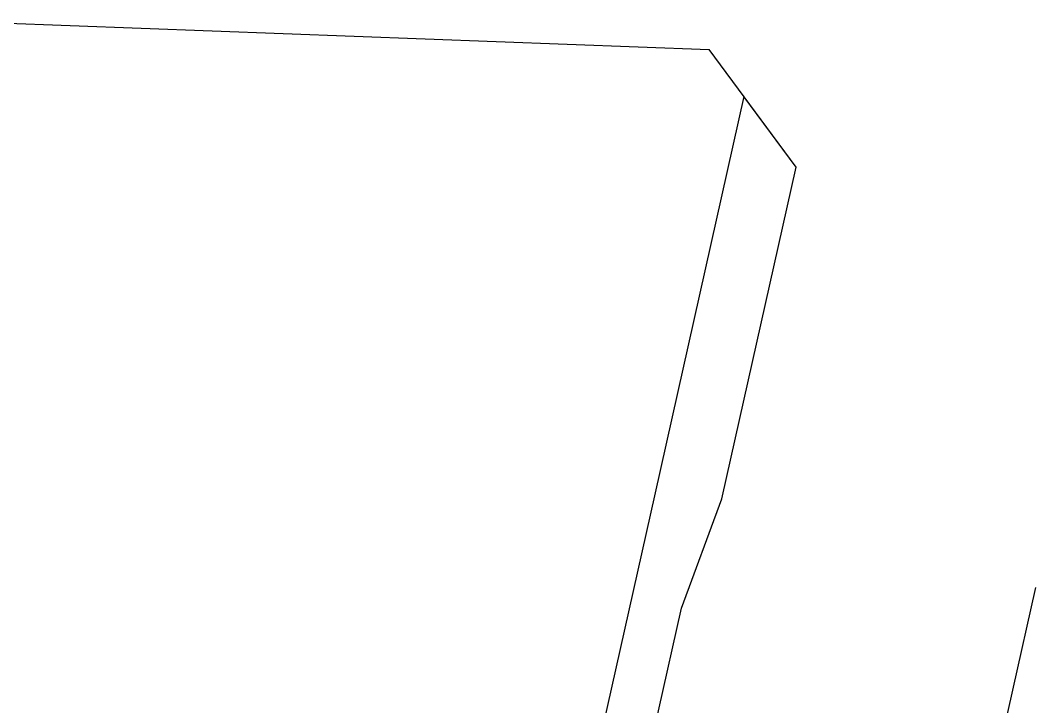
# Model space of a CAD drawing. Extents: x 0 to 558779, y 0 to 2762081.
# Drawn here: x 520459.3 to 520688.5, y 2757722.5 to 2757877.4 of the extents above; entities that cross this region are included whole.
import ezdxf

# ---------------------------------------------------------------- set-up
doc = ezdxf.new("R2010")
doc.units = 0
doc.header["$LTSCALE"] = 20
doc.layers.add('RD-红线', color=230, linetype='Continuous')
doc.layers.add('YD-G1', color=3, linetype='Continuous')

msp = doc.modelspace()

# ---------------------------------------------------------------- linework, layer by layer
at = {"layer": 'RD-红线'}
for points in [[(520438.427, 2757877.437), (520614.798, 2757870.866)], [(520634.471, 2757844.289), (520614.798, 2757870.866)], [(520617.692, 2757769.412), (520634.471, 2757844.289)], [(520608.575, 2757744.735), (520617.692, 2757769.412)], [(520672.966, 2757679.944), (520688.533, 2757749.413)], [(520593.008, 2757675.266), (520608.575, 2757744.735)]]:
    msp.add_lwpolyline(points, dxfattribs=at)
at = {"layer": 'YD-G1'}
msp.add_lwpolyline([(520634.472, 2757844.29), (520622.672, 2757860.231), (520602.632, 2757770.801), (520583.893, 2757687.18), (520564.397, 2757672.157), (520499.087, 2757674.59), (520488.015, 2757675.003), (520387.308, 2757678.755), (520399.934, 2757661.773), (520474.464, 2757658.996), (520500.615, 2757661.524), (520563.945, 2757659.164), (520571.735, 2757658.874), (520593.009, 2757675.268), (520608.576, 2757744.736), (520617.693, 2757769.414), (520634.472, 2757844.29)], close=True, dxfattribs=at)

doc.saveas('drawing.dxf')
